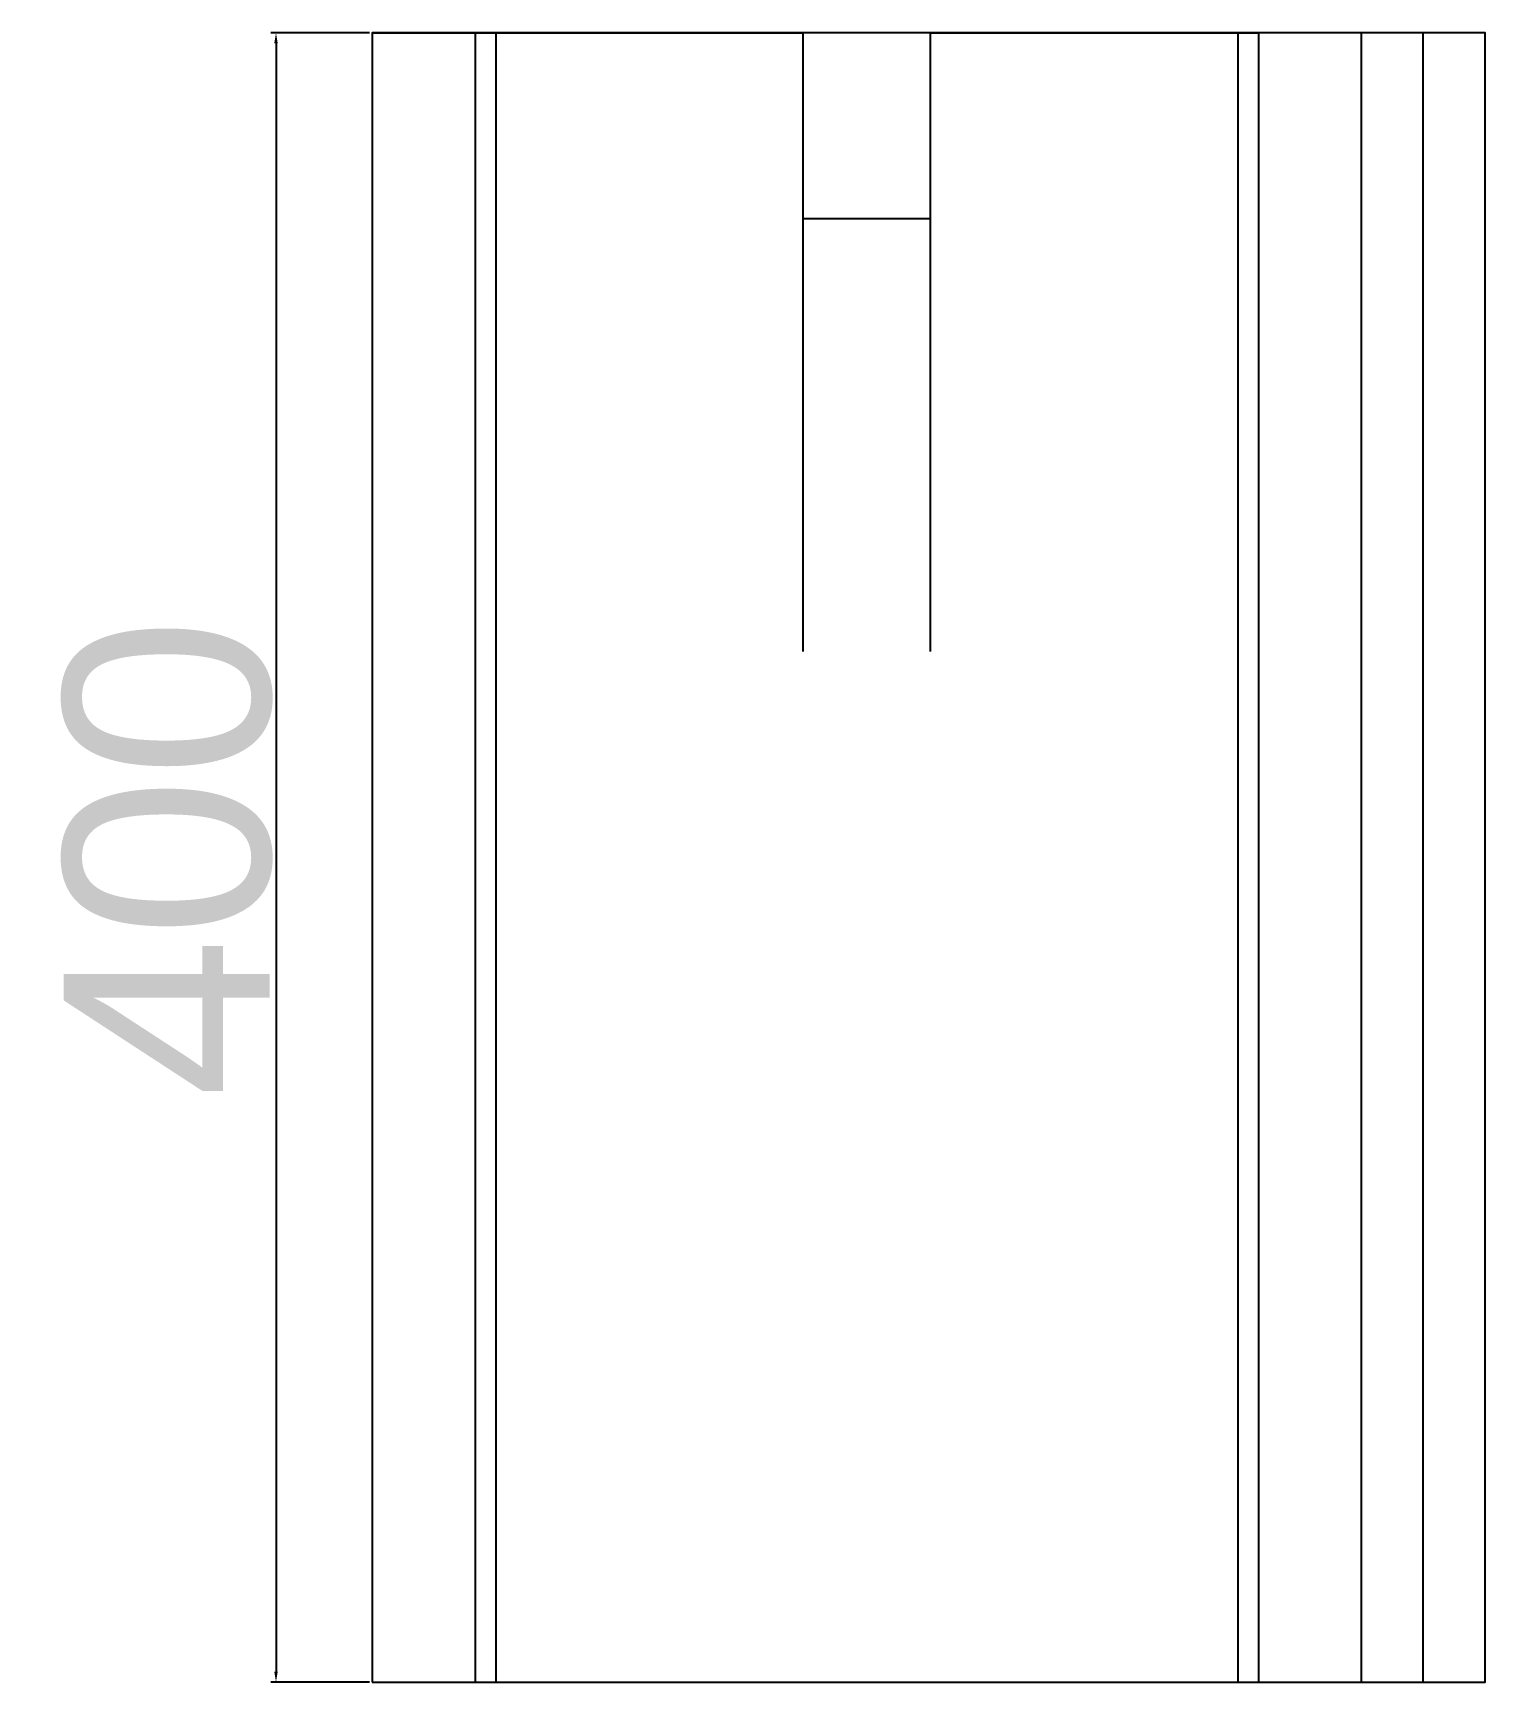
# Model space of a CAD drawing. Header units: millimetres. Extents: x -82 to 270, y -50 to 350.
import ezdxf

# ---------------------------------------------------------------- set-up
doc = ezdxf.new("R2010")
doc.units = ezdxf.units.MM
doc.styles.get("Standard").update_dxf_attribs({"font": 'arial_0.ttf'})
doc.dimstyles.new('사본 ISO-25', dxfattribs={"dimtxt": 50, "dimasz": 2.5, "dimexe": 1.25, "dimexo": 0.625, "dimtad": 1, "dimtxsty": 'Standard', "dimcen": 2.5, "dimadec": 0, "dimazin": 0, "dimtfac": 1, "dimtmove": 0, "dimatfit": 3, "dimfxl": 1, "dimarcsym": 0})

# ---------------------------------------------------------------- blocks, each defined once
blk = doc.blocks.new('*D6')
at = {"color": 0, "lineweight": -2, "transparency": 16777216}
for p, q in [((-0.63, 350), (-24.58, 350)), ((-23.33, 347.5), (-23.33, -47.5)), ((-0.63, -50), (-24.58, -50))]:
    blk.add_line(p, q, dxfattribs=at)
at = {"color": 0, "transparency": 16777216}
for points in [[(-23.75, 347.5), (-22.92, 347.5), (-23.33, 350)], [(-23.75, -47.5), (-22.92, -47.5), (-23.33, -50)]]:
    blk.add_solid(points, dxfattribs=at)
at = {"layer": 'Defpoints', "color": 0, "transparency": 16777216}
for p in [(0, 350), (-23.33, -50), (0, -50)]:
    blk.add_point(p, dxfattribs=at)
at = {"color": 0, "transparency": 16777216, "insert": (-49.49, 150), "char_height": 50, "attachment_point": 5, "rotation": 90}
blk.add_mtext('400', dxfattribs=at)

msp = doc.modelspace()

# ---------------------------------------------------------------- linework, layer by layer
at = {"color": 2}
for p, q in [((0, 350), (30, 350)), ((30, 350), (25, 350)), ((30, 350), (104.5, 350)), ((135.5, 350), (210, 350)), ((240, 350), (210, 350)), ((210, 350), (215, 350)), ((104.5, 305), (135.5, 305))]:
    msp.add_line(p, q, dxfattribs=at)
at = {"color": 215, "true_color": 0xa953a0}
for p, q in [((25, 350), (25, -50)), ((30, 350), (30, -50)), ((104.5, 350), (104.5, 200)), ((135.5, 200), (135.5, 350)), ((210, 350), (210, -50)), ((215, 350), (215, -50))]:
    msp.add_line(p, q, dxfattribs=at)
msp.add_lwpolyline([(0, -50), (240, -50), (240, 350), (0, 350)], close=True)
for points in [[(240, -50), (255, -50), (255, 350), (240, 350)], [(255, -50), (270, -50), (270, 350), (255, 350)]]:
    msp.add_lwpolyline(points)

# ---------------------------------------------------------------- dimensions: what is measured, and where the dimension line sits
at = {"color": 2}
dim = msp.add_linear_dim(base=(-23.335, -50), p1=(0, 350), p2=(0, -50), angle=90, dimstyle='사본 ISO-25', dxfattribs=at)
dim.commit()
dim.dimension.update_dxf_attribs({"geometry": '*D6', "text_midpoint": (-49.489, 150)})

doc.saveas('drawing.dxf')
